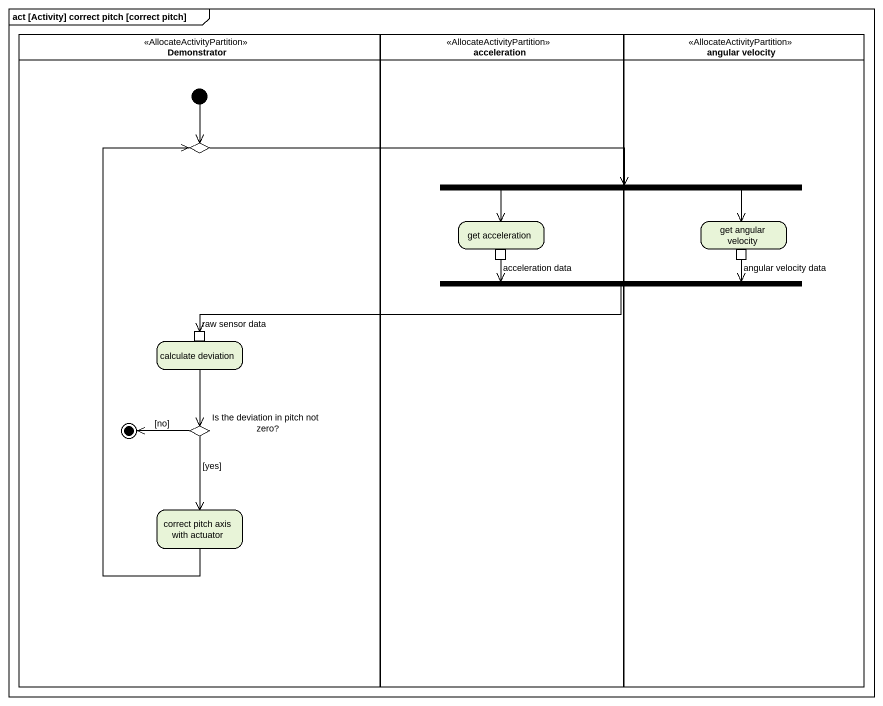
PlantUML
@startuml
mainframe act [Activity] correct pitch [correct pitch]
hide empty description
state Demonstrator <<AllocateActivityPartition>> {
  state choice1 <<choice>>
  state "calculate deviation" as calculate_deviation {
    state "raw sensor data" as raw_sensor_data <<inputPin>>
  }
  state "Is the deviation in pitch not zero?" as Is_the_deviation_in_pitch <<choice>>
  state "correct pitch axis with actuator" as correct_pitch_axis_with
  [*] --> choice1
  Is_the_deviation_in_pitch -left-> [*] : [no]
}
state acceleration <<AllocateActivityPartition>> {
  state "get acceleration" as get_acceleration {
    state "acceleration data" as acceleration_data <<outputPin>>
  }
}
state "angular velocity" as angular_velocity <<AllocateActivityPartition>> {
  state "get angular velocity" as get_angular_velocity {
    state "angular velocity data" as angular_velocity_data <<outputPin>>
  }
}
state fork1 <<fork>>
state fork2 <<join>>
choice1 -right-> fork1
fork1 -left-> get_acceleration
fork1 -right-> get_angular_velocity
acceleration_data -right-> fork2
angular_velocity_data -left-> fork2
fork2 -left-> raw_sensor_data
calculate_deviation --> Is_the_deviation_in_pitch
Is_the_deviation_in_pitch --> correct_pitch_axis_with : [yes]
correct_pitch_axis_with -up-> choice1
@enduml
